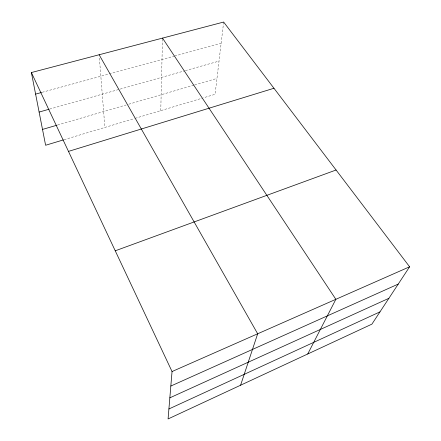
<?xml version="1.0" encoding="UTF-8"?>
<svg xmlns="http://www.w3.org/2000/svg" width="441" height="441" viewBox="0 0 441 441"><rect width="100%" height="100%" fill="white"/><g stroke="black" fill="none" stroke-linecap="round" stroke-linejoin="round"><path stroke-width="0.33" stroke-dasharray="2.21 1.65" d="M160.767 110.636L162.508 38.108M223.648 22.05L215.092 94.302L203.312 97.841M64.05 139.714L134.472 118.541M135.128 118.342L202.656 98.04M57.628 125.001L126.109 104.98M128.755 104.208L193.985 85.141M194.641 84.948L216.972 78.415M49.64 109.081L184.68 70.83M185.341 70.643L219.023 61.106M42.193 92.301L173.958 56.211M174.619 56.029L221.128 43.295M99.407 58.113L104.886 127.438"/><path stroke-width="0.66" d="M31.388 72.55L172.045 371.543L168.076 418.95L371.917 324.135L409.612 266.788L223.648 22.05L31.388 72.55L45.61 145.26L63.394 139.913M240.588 385.225L257.676 333.787L99.142 54.756M307.735 353.991L335.86 299.307L162.508 38.108M168.909 408.983L379.971 311.881M169.846 397.832L388.901 298.303M170.832 386.046L398.245 284.081M172.045 371.543L409.612 266.788M115.244 250.808L336.081 170.011M68.482 151.395L273.96 88.266M42.512 129.422L56.972 125.194M39.117 112.064L48.984 109.269M35.605 94.109L41.537 92.483"/></g></svg>
